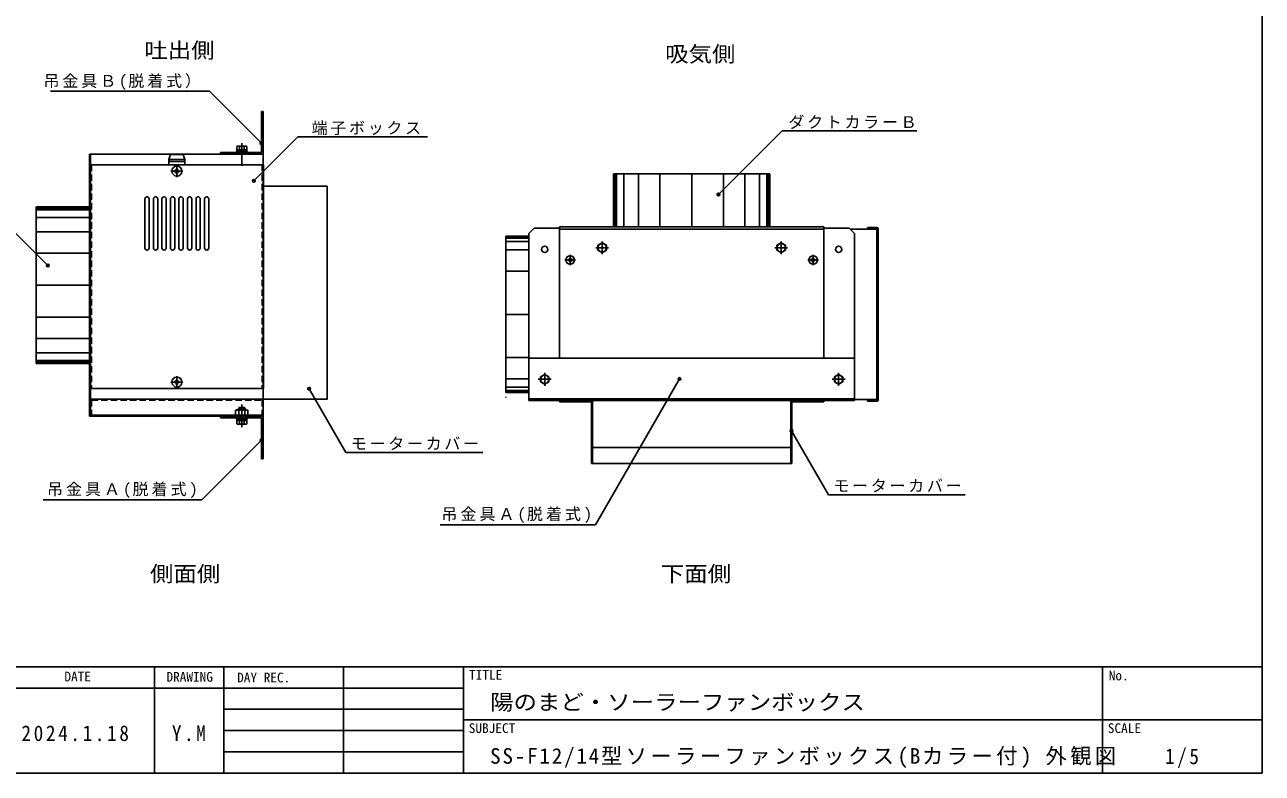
# Model space of a CAD drawing. Units: millimetres at full size, sheet at 1:5; details may follow other scales. Extents: x -2172 to 1948, y -701 to 704.
# Drawn here: x 786 to 1948, y -701 to 2 of the extents above; entities that cross this region are included whole.
import ezdxf
from ezdxf.enums import TextEntityAlignment as Align

# ---------------------------------------------------------------- set-up
doc = ezdxf.new("R2010")
doc.units = ezdxf.units.MM
doc.header["$LTSCALE"] = 5
doc.header["$PDMODE"] = 32
doc.header["$PDSIZE"] = 2.5
for name, pattern in [('CHAIN1', [8, 5, -1, 1, -1]), ('CHAIN2', [12, 9, -1, 1, -1]), ('DASHED1', [1.8, 1.2, -0.6])]:
    doc.linetypes.add(name, pattern=pattern)
doc.layers.add('0-0', color=4, linetype='Continuous')
doc.layers.add('F-0', color=2, linetype='Continuous')
doc.styles.add('ＭＳ ゴシック', font='')
doc.styles.get('ＭＳ ゴシック').set_extended_font_data('MS Gothic')

msp = doc.modelspace()

# ---------------------------------------------------------------- linework, layer by layer
at = {"layer": '0-0', "color": 7}
for p, q in [((1008.209, -118.271), (1008.209, -79.871)), ((1009.809, -79.871), (1008.209, -79.871)), ((1009.809, -119.871), (1009.809, -79.871)), ((847.809, -119.871), (846.809, -119.871)), ((846.809, -119.871), (846.809, -365.871)), ((847.809, -119.871), (1009.809, -119.871)), ((847.809, -119.871), (847.809, -349.871)), ((986.488, -119.871), (871.131, -119.871)), ((936.313, -124.871), (921.313, -124.871)), ((921.313, -124.871), (921.313, -126.871)), ((921.313, -126.871), (921.313, -129.871)), ((936.313, -126.871), (921.313, -126.871)), ((934.813, -120.371), (936.313, -124.871)), ((936.313, -124.871), (936.313, -126.871)), ((969.809, -119.871), (969.809, -118.271)), ((1008.209, -118.271), (969.809, -118.271)), ((1009.809, -119.871), (1009.809, -349.871)), ((847.563, -129.871), (1010.063, -129.871)), ((847.563, -129.871), (847.563, -339.871)), ((1010.063, -129.871), (1010.063, -339.871)), ((1485.691, -138.248), (1338.691, -138.248)), ((1338.691, -188.248), (1338.691, -138.248)), ((1485.691, -188.248), (1485.691, -138.248)), ((1069.809, -149.871), (1009.809, -149.871)), ((898.813, -161.871), (898.813, -207.871)), ((902.813, -161.871), (902.813, -207.871)), ((906.813, -161.871), (906.813, -207.871)), ((910.813, -161.871), (910.813, -207.871)), ((914.813, -161.871), (914.813, -207.871)), ((918.813, -161.871), (918.813, -207.871)), ((922.813, -161.871), (922.813, -207.871)), ((926.813, -161.871), (926.813, -207.871)), ((930.813, -161.871), (930.813, -207.871)), ((934.813, -161.871), (934.813, -207.871)), ((938.813, -161.871), (938.813, -207.871)), ((942.813, -161.871), (942.813, -207.871)), ((946.813, -161.871), (946.813, -207.871)), ((950.813, -161.871), (950.813, -207.871)), ((954.813, -161.871), (954.813, -207.871)), ((958.813, -161.871), (958.813, -207.871)), ((846.809, -169.373), (796.809, -169.373)), ((1237.691, -196.748), (1237.691, -197.248)), ((1237.691, -196.748), (1237.691, -197.248)), ((1237.691, -196.748), (1259.191, -196.748)), ((1237.691, -197.248), (1259.191, -197.248)), ((1259.191, -194.248), (1264.191, -189.248)), ((1259.191, -194.248), (1259.191, -346.248)), ((1288.191, -189.248), (1264.191, -189.248)), ((1288.191, -188.248), (1536.191, -188.248)), ((1288.191, -188.248), (1288.191, -189.248)), ((1288.191, -188.248), (1288.191, -311.248)), ((1536.191, -190.248), (1288.191, -190.248)), ((1536.191, -188.248), (1536.191, -189.248)), ((1536.191, -311.248), (1536.191, -188.248)), ((1560.191, -189.248), (1536.191, -189.248)), ((1560.191, -189.248), (1565.191, -194.248)), ((1586.191, -190.248), (1561.191, -190.248)), ((1565.191, -194.248), (1565.191, -351.248)), ((1577.191, -188.748), (1577.191, -189.748)), ((1586.191, -188.748), (1577.191, -188.748)), ((1586.191, -189.748), (1577.191, -189.748)), ((1587.191, -350.748), (1587.191, -189.748)), ((1237.691, -202.248), (1237.691, -202.748)), ((1288.191, -234.748), (1288.191, -311.248)), ((1288.191, -234.748), (1288.191, -311.248)), ((1259.191, -311.248), (1259.191, -351.248)), ((1565.191, -311.248), (1259.191, -311.248)), ((846.809, -316.373), (796.809, -316.373)), ((847.563, -339.871), (1010.063, -339.871)), ((1237.691, -343.248), (1237.691, -343.748)), ((1237.691, -343.248), (1237.691, -343.748)), ((1237.691, -343.248), (1259.191, -343.248)), ((1237.691, -343.748), (1259.191, -343.748)), ((1237.691, -347.748), (1237.691, -348.248)), ((847.809, -349.871), (1009.809, -349.871)), ((847.809, -349.871), (847.809, -365.871)), ((1009.809, -349.871), (1009.809, -365.871)), ((1565.191, -349.648), (1259.191, -349.648)), ((1565.191, -351.248), (1259.191, -351.248)), ((1288.191, -352.248), (1288.191, -351.248)), ((1318.191, -352.248), (1288.191, -352.248)), ((1318.191, -352.248), (1318.191, -410.248)), ((1319.191, -351.248), (1319.191, -410.248)), ((1560.191, -351.248), (1503.75, -351.248)), ((1505.191, -351.248), (1505.191, -410.248)), ((1536.191, -352.248), (1506.191, -352.248)), ((1506.191, -352.248), (1506.191, -410.248)), ((1536.191, -352.248), (1536.191, -351.248)), ((1586.191, -350.248), (1565.191, -350.248)), ((1586.191, -351.748), (1577.191, -351.748)), ((847.809, -365.871), (846.809, -365.871)), ((847.809, -364.871), (1009.809, -364.871)), ((847.809, -365.871), (1009.809, -365.871)), ((969.809, -365.871), (969.809, -367.471)), ((1008.209, -367.471), (969.809, -367.471)), ((1008.209, -367.471), (1008.209, -405.871)), ((1009.809, -365.871), (1009.809, -405.871)), ((1009.809, -405.871), (1008.209, -405.871)), ((1505.191, -395.248), (1319.191, -395.248)), ((1506.191, -410.248), (1318.191, -410.248))]:
    msp.add_line(p, q, dxfattribs=at)
at = {"layer": '0-0'}
for p, q in [((1437.279, -157.707), (1497.102, -97.883)), ((1497.102, -97.883), (1623.526, -97.883)), ((985.809, -112.471), (985.19, -112.828)), ((985.19, -112.828), (985.19, -115.971)), ((985.19, -115.971), (994.428, -115.971)), ((985.209, -115.971), (994.409, -115.971)), ((985.209, -115.971), (985.209, -117.271)), ((985.809, -112.471), (993.809, -112.471)), ((987.5, -112.828), (987.5, -115.971)), ((989.783, -115.971), (989.435, -117.271)), ((990.183, -115.971), (989.835, -117.271)), ((992.119, -112.828), (992.119, -115.971)), ((993.809, -112.471), (994.428, -112.828)), ((994.409, -115.971), (994.409, -117.271)), ((994.428, -112.828), (994.428, -115.971)), ((994.809, -117.271), (984.809, -117.271)), ((984.809, -117.271), (984.809, -118.271)), ((984.809, -118.271), (994.809, -118.271)), ((985.209, -117.271), (994.409, -117.271)), ((989.809, -116.771), (989.809, -116.771)), ((991.059, -116.771), (991.059, -116.771)), ((994.809, -118.271), (994.809, -117.271)), ((927.709, -135.365), (926.59, -135.381)), ((927.709, -136.377), (926.59, -136.36)), ((927.709, -135.365), (928.115, -135.176)), ((927.709, -136.377), (928.115, -136.565)), ((928.303, -134.771), (928.115, -135.176)), ((928.303, -136.971), (928.115, -136.565)), ((928.303, -134.771), (928.32, -133.652)), ((928.303, -136.971), (928.32, -138.09)), ((929.315, -134.771), (929.299, -133.652)), ((929.315, -136.971), (929.299, -138.09)), ((929.315, -134.771), (929.504, -135.176)), ((929.315, -136.971), (929.504, -136.565)), ((929.909, -135.365), (929.504, -135.176)), ((929.909, -136.377), (929.504, -136.565)), ((929.909, -135.365), (931.029, -135.381)), ((929.909, -136.377), (931.029, -136.36)), ((1338.788, -188.248), (1338.788, -138.248)), ((1338.938, -188.248), (1338.938, -138.248)), ((1339.238, -188.248), (1339.238, -138.248)), ((1340.038, -188.248), (1340.038, -138.248)), ((1341.538, -188.248), (1341.538, -138.248)), ((1348.538, -188.248), (1348.538, -138.248)), ((1362.191, -188.248), (1362.191, -138.248)), ((1382.191, -188.248), (1382.191, -138.248)), ((1412.191, -188.248), (1412.191, -138.248)), ((1442.191, -188.248), (1442.191, -138.248)), ((1462.191, -188.248), (1462.191, -138.248)), ((1475.844, -188.248), (1475.844, -138.248)), ((1482.844, -188.248), (1482.844, -138.248)), ((1484.344, -188.248), (1484.344, -138.248)), ((1485.144, -188.248), (1485.144, -138.248)), ((1485.444, -188.248), (1485.444, -138.248)), ((1485.594, -188.248), (1485.594, -138.248)), ((796.809, -169.373), (796.809, -316.373)), ((846.809, -169.47), (796.809, -169.47)), ((846.809, -169.62), (796.809, -169.62)), ((846.809, -169.92), (796.809, -169.92)), ((846.809, -170.72), (796.809, -170.72)), ((846.809, -172.22), (796.809, -172.22)), ((766.516, -183.234), (807.595, -224.313)), ((846.809, -179.22), (796.809, -179.22)), ((846.809, -192.873), (796.809, -192.873)), ((1237.691, -343.248), (1237.691, -197.248)), ((1237.691, -197.748), (1259.191, -197.748)), ((1237.691, -198.748), (1259.191, -198.748)), ((1237.691, -201.748), (1259.191, -201.748)), ((1324.191, -205.438), (1328.191, -203.129)), ((1324.191, -210.057), (1324.191, -205.438)), ((1492.191, -205.438), (1496.191, -203.129)), ((1492.191, -210.057), (1492.191, -205.438)), ((846.809, -212.873), (796.809, -212.873)), ((1237.691, -209.748), (1259.191, -209.748)), ((1297.119, -218.77), (1296.166, -218.784)), ((1297.119, -219.725), (1296.166, -219.711)), ((1297.119, -218.77), (1297.525, -218.582)), ((1297.119, -219.725), (1297.525, -219.913)), ((1297.713, -218.176), (1297.525, -218.582)), ((1297.713, -220.319), (1297.525, -219.913)), ((1297.713, -218.176), (1297.728, -217.223)), ((1297.713, -220.319), (1297.728, -221.272)), ((1298.668, -218.176), (1298.654, -217.223)), ((1298.668, -220.319), (1298.654, -221.272)), ((1298.668, -218.176), (1298.856, -218.582)), ((1298.668, -220.319), (1298.856, -219.913)), ((1299.262, -218.77), (1298.856, -218.582)), ((1299.262, -219.725), (1298.856, -219.913)), ((1299.262, -218.77), (1300.215, -218.784)), ((1299.262, -219.725), (1300.215, -219.711)), ((1328.191, -212.366), (1324.191, -210.057)), ((1332.191, -210.057), (1328.191, -212.366)), ((1496.191, -212.366), (1492.191, -210.057)), ((1500.191, -210.057), (1496.191, -212.366)), ((1525.119, -218.77), (1524.166, -218.784)), ((1525.119, -219.725), (1524.166, -219.711)), ((1525.119, -218.77), (1525.525, -218.582)), ((1525.119, -219.725), (1525.525, -219.913)), ((1525.713, -218.176), (1525.525, -218.582)), ((1525.713, -220.319), (1525.525, -219.913)), ((1525.713, -218.176), (1525.728, -217.223)), ((1525.713, -220.319), (1525.728, -221.272)), ((1526.668, -218.176), (1526.654, -217.223)), ((1526.668, -220.319), (1526.654, -221.272)), ((1526.668, -218.176), (1526.856, -218.582)), ((1526.668, -220.319), (1526.856, -219.913)), ((1527.262, -218.77), (1526.856, -218.582)), ((1527.262, -219.725), (1526.856, -219.913)), ((1527.262, -218.77), (1528.215, -218.784)), ((1527.262, -219.725), (1528.215, -219.711)), ((1237.691, -229.748), (1259.191, -229.748)), ((796.809, -242.873), (846.809, -242.873)), ((846.809, -242.873), (796.809, -242.873)), ((846.809, -272.873), (796.809, -272.873)), ((1237.691, -270.248), (1259.191, -270.248)), ((846.809, -292.873), (796.809, -292.873)), ((846.809, -306.526), (796.809, -306.526)), ((846.809, -313.526), (796.809, -313.526)), ((1237.691, -310.748), (1259.191, -310.748)), ((846.809, -315.026), (796.809, -315.026)), ((846.809, -315.826), (796.809, -315.826)), ((846.809, -316.126), (796.809, -316.126)), ((846.809, -316.276), (796.809, -316.276)), ((927.709, -333.365), (926.59, -333.381)), ((927.709, -334.377), (926.59, -334.36)), ((927.709, -333.365), (928.115, -333.176)), ((927.709, -334.377), (928.115, -334.565)), ((928.303, -332.771), (928.115, -333.176)), ((928.303, -334.971), (928.115, -334.565)), ((928.303, -332.771), (928.32, -331.652)), ((928.303, -334.971), (928.32, -336.09)), ((929.315, -332.771), (929.299, -331.652)), ((929.315, -334.971), (929.299, -336.09)), ((929.315, -332.771), (929.504, -333.176)), ((929.315, -334.971), (929.504, -334.565)), ((929.909, -333.365), (929.504, -333.176)), ((929.909, -334.377), (929.504, -334.565)), ((929.909, -333.365), (931.029, -333.381)), ((929.909, -334.377), (931.029, -334.36)), ((1237.691, -330.748), (1259.191, -330.748)), ((1270.191, -328.938), (1274.191, -326.629)), ((1270.191, -333.557), (1270.191, -328.938)), ((1274.191, -335.866), (1270.191, -333.557)), ((1278.191, -333.557), (1274.191, -335.866)), ((1546.191, -328.938), (1550.191, -326.629)), ((1546.191, -333.557), (1546.191, -328.938)), ((1550.191, -335.866), (1546.191, -333.557)), ((1554.191, -333.557), (1550.191, -335.866)), ((1087.622, -400.066), (1052.958, -340.026)), ((1237.691, -338.748), (1259.191, -338.748)), ((1237.691, -341.748), (1259.191, -341.748)), ((1237.691, -342.748), (1259.191, -342.748)), ((994.709, -359.871), (984.909, -359.871)), ((986.809, -358.312), (987.351, -357.771)), ((986.809, -358.312), (992.809, -358.312)), ((986.809, -359.871), (986.809, -358.312)), ((987.351, -357.771), (992.268, -357.771)), ((987.351, -359.871), (987.351, -357.771)), ((988.559, -357.771), (988.559, -357.771)), ((989.809, -357.771), (989.809, -357.771)), ((992.268, -357.771), (992.809, -358.312)), ((992.268, -359.871), (992.268, -357.771)), ((992.809, -359.871), (992.809, -358.312)), ((995.583, -364.871), (984.036, -364.871)), ((994.809, -367.471), (984.809, -367.471)), ((984.809, -367.471), (984.809, -368.471)), ((984.809, -368.471), (994.809, -368.471)), ((985.19, -372.914), (985.19, -369.771)), ((994.428, -369.771), (985.19, -369.771)), ((994.409, -368.471), (985.209, -368.471)), ((985.209, -369.771), (985.209, -368.471)), ((994.409, -369.771), (985.209, -369.771)), ((986.922, -364.871), (986.922, -360.375)), ((987.5, -372.914), (987.5, -369.771)), ((988.559, -368.971), (988.559, -368.971)), ((989.435, -369.771), (989.783, -368.471)), ((989.809, -368.971), (989.809, -368.971)), ((989.835, -369.771), (990.183, -368.471)), ((992.119, -372.914), (992.119, -369.771)), ((992.696, -364.871), (992.696, -360.375)), ((994.409, -369.771), (994.409, -368.471)), ((994.428, -372.914), (994.428, -369.771)), ((994.809, -368.471), (994.809, -367.471)), ((985.809, -373.271), (985.19, -372.914)), ((993.809, -373.271), (985.809, -373.271)), ((993.809, -373.271), (994.428, -372.914)), ((1540.671, -439.66), (1506.007, -379.621)), ((1087.622, -400.066), (1216.039, -400.066)), ((1540.671, -439.66), (1669.088, -439.66))]:
    msp.add_line(p, q, dxfattribs=at)
at = {"layer": '0-0', "linetype": 'CHAIN1'}
for p, q in [((989.809, -109.471), (989.809, -130.971)), ((923.809, -135.871), (933.809, -135.871)), ((923.813, -135.871), (933.813, -135.871)), ((928.809, -130.871), (928.809, -140.871)), ((928.813, -130.871), (928.813, -140.871)), ((1322.191, -207.748), (1334.191, -207.748)), ((1328.191, -213.748), (1328.191, -201.748)), ((1490.191, -207.748), (1502.191, -207.748)), ((1496.191, -213.748), (1496.191, -201.748)), ((1293.191, -219.248), (1303.191, -219.248)), ((1298.191, -224.248), (1298.191, -214.248)), ((1521.191, -219.248), (1531.191, -219.248)), ((1526.191, -224.248), (1526.191, -214.248)), ((1274.191, -337.248), (1274.191, -325.248)), ((1550.191, -337.248), (1550.191, -325.248)), ((923.809, -333.871), (933.809, -333.871)), ((923.813, -333.871), (933.813, -333.871)), ((928.809, -328.871), (928.809, -338.871)), ((928.813, -328.871), (928.813, -338.871)), ((1268.191, -331.248), (1280.191, -331.248)), ((1544.191, -331.248), (1556.191, -331.248)), ((989.809, -376.271), (989.809, -354.771))]:
    msp.add_line(p, q, dxfattribs=at)
at = {"layer": '0-0', "color": 7, "linetype": 'DASHED1'}
for p, q in [((848.563, -129.871), (848.563, -339.871)), ((1009.063, -129.871), (1009.063, -339.871)), ((848.809, -350.871), (1008.809, -350.871)), ((848.809, -350.871), (848.809, -365.871)), ((1008.809, -350.871), (1008.809, -365.871))]:
    msp.add_line(p, q, dxfattribs=at)
at = {"layer": '0-0', "linetype": 'CHAIN2'}
for p, q in [((923.159, -135.871), (934.459, -135.871)), ((928.809, -129.871), (928.809, -141.521)), ((923.159, -333.871), (934.459, -333.871)), ((928.809, -328.221), (928.809, -339.521))]:
    msp.add_line(p, q, dxfattribs=at)
at = {"layer": '0-0'}
for points in [[(1008.289, -109.677), (959.321, -60.709), (810.094, -60.709)], [(1001.128, -144.9), (1042.274, -103.754), (1164.04, -103.754)], [(1328.191, -203.129), (1332.191, -205.438), (1332.191, -210.057)], [(1496.191, -203.129), (1500.191, -205.438), (1500.191, -210.057)], [(1176.119, -467.829), (1321.739, -467.829), (1400.802, -330.888)], [(1274.191, -326.629), (1278.191, -328.938), (1278.191, -333.557)], [(1550.191, -326.629), (1554.191, -328.938), (1554.191, -333.557)], [(984.036, -364.871), (984.036, -360.375), (984.909, -359.871)], [(995.583, -364.871), (995.583, -360.375), (994.709, -359.871)], [(1008.209, -388.48), (952.408, -444.281), (803.159, -444.281)]]:
    msp.add_lwpolyline(points, dxfattribs=at)
at = {"layer": '0-0', "color": 7}
for points in [[(934.813, -120.371), (922.813, -120.371), (921.313, -124.871)], [(936.313, -126.871), (936.313, -129.871), (921.313, -129.871)], [(1069.809, -149.871), (1069.809, -349.871), (1009.809, -349.871)], [(1586.191, -189.748), (1586.191, -350.748), (1577.191, -350.748), (1577.191, -351.748)]]:
    msp.add_lwpolyline(points, dxfattribs=at)
at = {"layer": '0-0'}
for centre, radius in [((928.809, -135.871), 4.65), ((1328.191, -207.748), 4), ((1496.191, -207.748), 4), ((1298.191, -219.248), 4), ((1526.191, -219.248), 4), ((928.809, -333.871), 4.65), ((1274.191, -331.248), 4), ((1550.191, -331.248), 4)]:
    msp.add_circle(centre, radius, dxfattribs=at)
at = {"layer": '0-0', "color": 7}
for centre in [(1274.191, -209.248), (1550.191, -209.248)]:
    msp.add_circle(centre, 3, dxfattribs=at)
at = {"layer": '0-0'}
for centre, radius, start, end in [((986.345, -114.516), 2.045, 55.61575, 124.38423), ((989.809, -120.114), 7.643, 72.41203, 107.58795), ((993.273, -114.516), 2.045, 55.61575, 124.38423), ((928.809, -135.871), 2.273, 167.56226, 192.43773), ((928.809, -135.871), 2.273, 77.56226, 102.43773), ((928.809, -135.871), 2.273, 257.56226, 282.43773), ((928.809, -135.871), 2.273, 347.56226, 12.43773), ((1298.191, -219.248), 2.077, 167.11888, 192.88113), ((1298.191, -219.248), 2.077, 77.11888, 102.88113), ((1298.191, -219.248), 2.077, 347.11888, 12.88113), ((1526.191, -219.248), 2.077, 167.11888, 192.88113), ((1526.191, -219.248), 2.077, 77.11888, 102.88113), ((1526.191, -219.248), 2.077, 347.11888, 12.88113), ((1298.191, -219.248), 2.077, 257.11888, 282.88113), ((1526.191, -219.248), 2.077, 257.11888, 282.88113), ((928.809, -333.871), 2.273, 167.56226, 192.43773), ((928.809, -333.871), 2.273, 77.56226, 102.43773), ((928.809, -333.871), 2.273, 257.56226, 282.43773), ((928.809, -333.871), 2.273, 347.56226, 12.43773), ((985.479, -362.484), 2.556, 55.61586, 124.38412), ((989.809, -369.482), 9.553, 72.41209, 107.58789), ((994.139, -362.484), 2.556, 55.61586, 124.38412), ((986.345, -371.226), 2.045, 235.61575, 304.38423), ((989.809, -365.628), 7.643, 252.41203, 287.58795), ((993.273, -371.226), 2.045, 235.61575, 304.38423)]:
    msp.add_arc(centre, radius, start, end, dxfattribs=at)
at = {"layer": '0-0', "color": 7}
for centre, radius, start, end in [((928.813, -150.371), 30.5, 79.61114, 100.38886), ((900.813, -161.871), 2, 0, 180), ((908.813, -161.871), 2, 0, 180), ((916.813, -161.871), 2, 0, 180), ((924.813, -161.871), 2, 0, 180), ((932.813, -161.871), 2, 0, 180), ((940.813, -161.871), 2, 0, 180), ((948.813, -161.871), 2, 0, 180), ((956.813, -161.871), 2, 0, 180), ((1586.191, -189.748), 1, 0, 90), ((900.813, -207.871), 2, 180, 0), ((908.813, -207.871), 2, 180, 0), ((916.813, -207.871), 2, 180, 0), ((924.813, -207.871), 2, 180, 0), ((932.813, -207.871), 2, 180, 0), ((940.813, -207.871), 2, 180, 0), ((948.813, -207.871), 2, 180, 0), ((956.813, -207.871), 2, 180, 0), ((1586.191, -350.748), 1, 270, 0)]:
    msp.add_arc(centre, radius, start, end, dxfattribs=at)
at = {"layer": '0-0', "color": 5}
for p in [(1008.289, -109.677), (1001.128, -144.9), (1437.279, -157.707), (807.595, -224.313), (1400.802, -330.888), (1052.958, -340.026), (1052.958, -340.026), (1506.007, -379.621), (1506.007, -379.621), (1008.209, -388.48)]:
    msp.add_point(p, dxfattribs=at)
at = {"layer": 'F-0', "color": 5}
for p, q in [((1947.911, 704.037), (1947.911, -700.963)), ((-72.089, -600.963), (1947.911, -600.963)), ((1947.911, -700.963), (-72.089, -700.963))]:
    msp.add_line(p, q, dxfattribs=at)
at = {"layer": 'F-0'}
for p, q in [((907.911, -600.963), (907.911, -700.963)), ((972.911, -700.963), (972.911, -600.963)), ((1197.911, -600.963), (1197.911, -700.963)), ((1797.911, -600.963), (1797.911, -700.963)), ((757.911, -620.963), (972.911, -620.963)), ((972.911, -620.963), (1197.911, -620.963)), ((972.911, -640.963), (1197.911, -640.963)), ((972.911, -660.963), (1197.911, -660.963)), ((1197.911, -650.963), (1947.911, -650.963)), ((972.911, -680.963), (1197.911, -680.963))]:
    msp.add_line(p, q, dxfattribs=at)
at = {"layer": 'F-0', "color": 7}
for p, q in [((972.911, -600.963), (972.911, -700.963)), ((1085.411, -600.963), (1085.411, -700.963))]:
    msp.add_line(p, q, dxfattribs=at)

# ---------------------------------------------------------------- texts
at = {"layer": '0-0', "color": 7, "style": 'ＭＳ ゴシック', "width": 1.1}
for s, p in [('吐出側', (898.251, -34.16)), ('吸気側', (1387.266, -37.67)), ('側面側', (903.6, -525.512)), ('下面側', (1383.22, -525.512))]:
    msp.add_text(s, height=14.66, dxfattribs=at).set_placement(p, align=Align.BOTTOM_LEFT)
at = {"layer": '0-0', "color": 7, "char_height": 11, "attachment_point": 7, "style": 'ＭＳ ゴシック'}
for s, insert in [('\\T1.18;吊金具Ｂ(脱着式）', (803.66, -59.575)), ('\\T1.17;端子ボックス', (1055.394, -102.084)), ('\\T1.17;ダクトカラーＢ', (1503.027, -96.357)), ('\\T1.17;モーターカバー', (1092.22, -397.679)), ('\\T1.19;吊金具Ａ(脱着式)', (806.896, -442.72)), ('\\T1.17;モーターカバー', (1545.269, -437.273)), ('\\T1.19;吊金具Ａ(脱着式)', (1177.22, -466.071))]:
    msp.add_mtext(s, dxfattribs=dict(at, insert=insert))
at = {"layer": 'F-0', "color": 4, "style": 'ＭＳ ゴシック'}
for s, p in [('TITLE', (1203.172, -615.86)), ('DATE', (823.248, -617.527)), ('DRAWING', (919.067, -617.802)), ('DAY REC.', (985.411, -618.463)), ('No.', (1803.797, -616.544)), ('SUBJECT', (1202.911, -665.963)), ('SCALE', (1802.911, -665.963))]:
    msp.add_text(s, height=9.164, dxfattribs=at).set_placement(p, align=Align.BOTTOM_LEFT)
at = {"layer": 'F-0', "color": 7, "style": 'ＭＳ ゴシック', "width": 1.1}
msp.add_text('陽のまど・ソーラーファンボックス', height=14.66, dxfattribs=at).set_placement((1222.911, -645.963), align=Align.BOTTOM_LEFT)
at = {"layer": 'F-0', "color": 7, "char_height": 14.66, "attachment_point": 7, "style": 'ＭＳ ゴシック'}
for s, insert in [('\\T1.28;\\W0.9;2024.1.18', (782.911, -670.963)), ('\\T1.27;\\W0.9;Y.M', (924.161, -670.963)), ('\\T1.16;SS-F12/14型ソーラーファンボックス(Bカラー付)\\~外観図', (1222.911, -695.963)), ('\\T1.27;\\W0.9;1/5', (1856.661, -695.963))]:
    msp.add_mtext(s, dxfattribs=dict(at, insert=insert))

doc.saveas('drawing.dxf')
